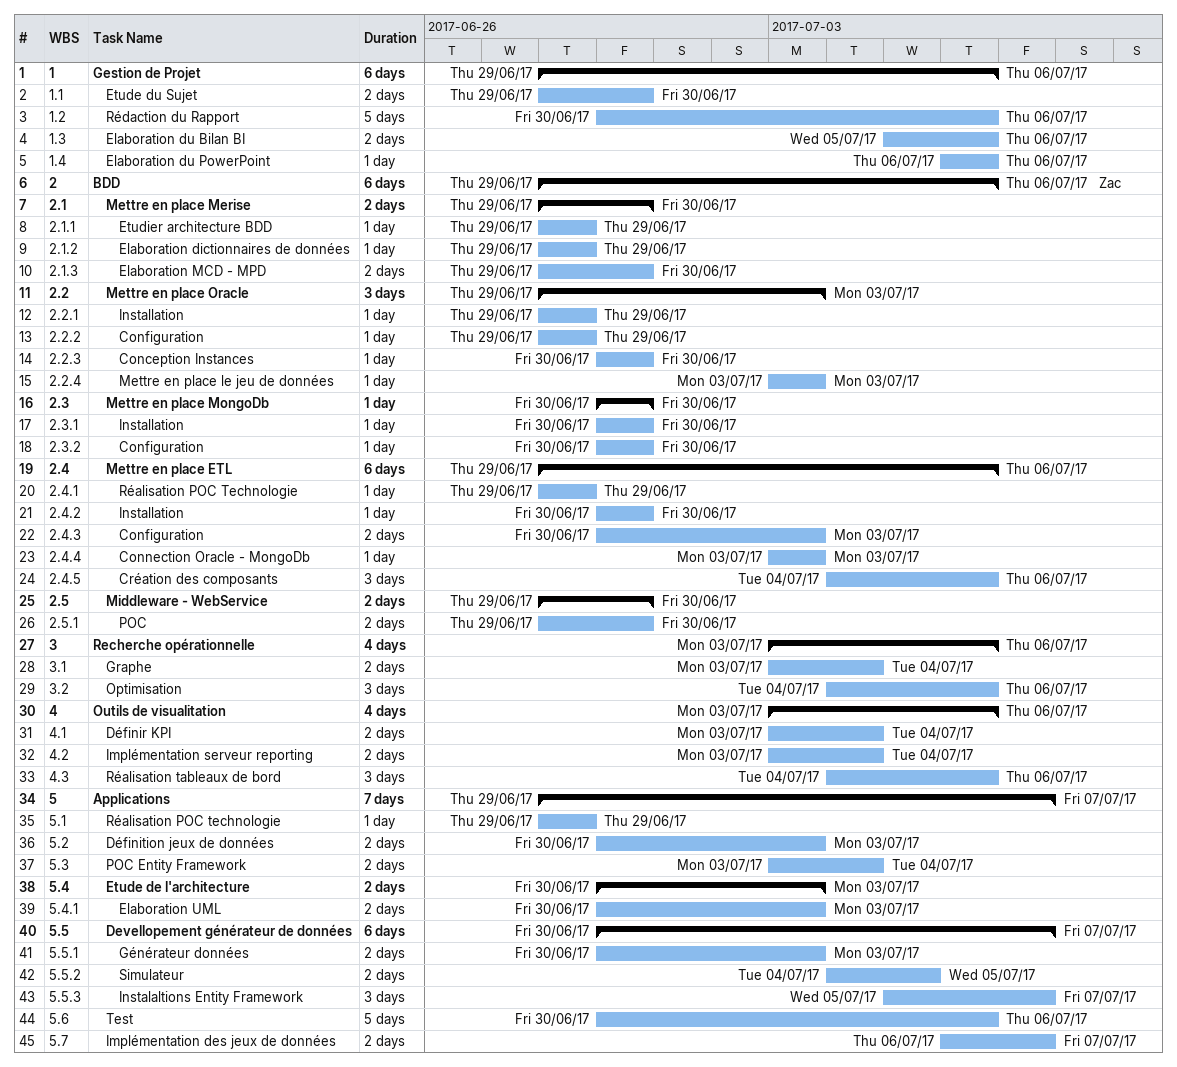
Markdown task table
| ID | WBS | Task | Duration | Start | Finish | Resources |
|---|---|---|---|---|---|---|
| 1 | 1 | **Gestion de Projet** | 6d | 2017-06-29 | 2017-07-06 |  |
| 2 | 1.1 | Etude du Sujet | 2d | 2017-06-29 | 2017-06-30 |  |
| 3 | 1.2 | Rédaction du Rapport | 5d | 2017-06-30 | 2017-07-06 |  |
| 4 | 1.3 | Elaboration du Bilan BI | 2d | 2017-07-05 | 2017-07-06 |  |
| 5 | 1.4 | Elaboration du PowerPoint | 1d | 2017-07-06 | 2017-07-06 |  |
| 6 | 2 | **BDD** | 6d | 2017-06-29 | 2017-07-06 | Zac |
| 7 | 2.1 | **Mettre en place Merise** | 2d | 2017-06-29 | 2017-06-30 |  |
| 8 | 2.1.1 | Etudier architecture BDD | 1d | 2017-06-29 | 2017-06-29 |  |
| 9 | 2.1.2 | Elaboration dictionnaires de données | 1d | 2017-06-29 | 2017-06-29 |  |
| 10 | 2.1.3 | Elaboration MCD - MPD | 2d | 2017-06-29 | 2017-06-30 |  |
| 11 | 2.2 | **Mettre en place Oracle** | 3d | 2017-06-29 | 2017-07-03 |  |
| 12 | 2.2.1 | Installation | 1d | 2017-06-29 | 2017-06-29 |  |
| 13 | 2.2.2 | Configuration | 1d | 2017-06-29 | 2017-06-29 |  |
| 14 | 2.2.3 | Conception Instances | 1d | 2017-06-30 | 2017-06-30 |  |
| 15 | 2.2.4 | Mettre en place le jeu de données | 1d | 2017-07-03 | 2017-07-03 |  |
| 16 | 2.3 | **Mettre en place MongoDb** | 1d | 2017-06-30 | 2017-06-30 |  |
| 17 | 2.3.1 | Installation | 1d | 2017-06-30 | 2017-06-30 |  |
| 18 | 2.3.2 | Configuration | 1d | 2017-06-30 | 2017-06-30 |  |
| 19 | 2.4 | **Mettre en place ETL** | 6d | 2017-06-29 | 2017-07-06 |  |
| 20 | 2.4.1 | Réalisation POC Technologie | 1d | 2017-06-29 | 2017-06-29 |  |
| 21 | 2.4.2 | Installation | 1d | 2017-06-30 | 2017-06-30 |  |
| 22 | 2.4.3 | Configuration | 2d | 2017-06-30 | 2017-07-03 |  |
| 23 | 2.4.4 | Connection Oracle - MongoDb | 1d | 2017-07-03 | 2017-07-03 |  |
| 24 | 2.4.5 | Création des composants | 3d | 2017-07-04 | 2017-07-06 |  |
| 25 | 2.5 | **Middleware - WebService** | 2d | 2017-06-29 | 2017-06-30 |  |
| 26 | 2.5.1 | POC | 2d | 2017-06-29 | 2017-06-30 |  |
| 27 | 3 | **Recherche opérationnelle** | 4d | 2017-07-03 | 2017-07-06 |  |
| 28 | 3.1 | Graphe | 2d | 2017-07-03 | 2017-07-04 |  |
| 29 | 3.2 | Optimisation | 3d | 2017-07-04 | 2017-07-06 |  |
| 30 | 4 | **Outils de visualitation** | 4d | 2017-07-03 | 2017-07-06 |  |
| 31 | 4.1 | Définir KPI | 2d | 2017-07-03 | 2017-07-04 |  |
| 32 | 4.2 | Implémentation serveur reporting | 2d | 2017-07-03 | 2017-07-04 |  |
| 33 | 4.3 | Réalisation tableaux de bord | 3d | 2017-07-04 | 2017-07-06 |  |
| 34 | 5 | **Applications** | 7d | 2017-06-29 | 2017-07-07 |  |
| 35 | 5.1 | Réalisation POC technologie | 1d | 2017-06-29 | 2017-06-29 |  |
| 36 | 5.2 | Définition jeux de données | 2d | 2017-06-30 | 2017-07-03 |  |
| 37 | 5.3 | POC Entity Framework | 2d | 2017-07-03 | 2017-07-04 |  |
| 38 | 5.4 | **Etude de l'architecture** | 2d | 2017-06-30 | 2017-07-03 |  |
| 39 | 5.4.1 | Elaboration UML | 2d | 2017-06-30 | 2017-07-03 |  |
| 40 | 5.5 | **Devellopement générateur de données** | 6d | 2017-06-30 | 2017-07-07 |  |
| 41 | 5.5.1 | Générateur données | 2d | 2017-06-30 | 2017-07-03 |  |
| 42 | 5.5.2 | Simulateur | 2d | 2017-07-04 | 2017-07-05 |  |
| 43 | 5.5.3 | Instalaltions Entity Framework | 3d | 2017-07-05 | 2017-07-07 |  |
| 44 | 5.6 | Test | 5d | 2017-06-30 | 2017-07-06 |  |
| 45 | 5.7 | Implémentation des jeux de données | 2d | 2017-07-06 | 2017-07-07 |  |
